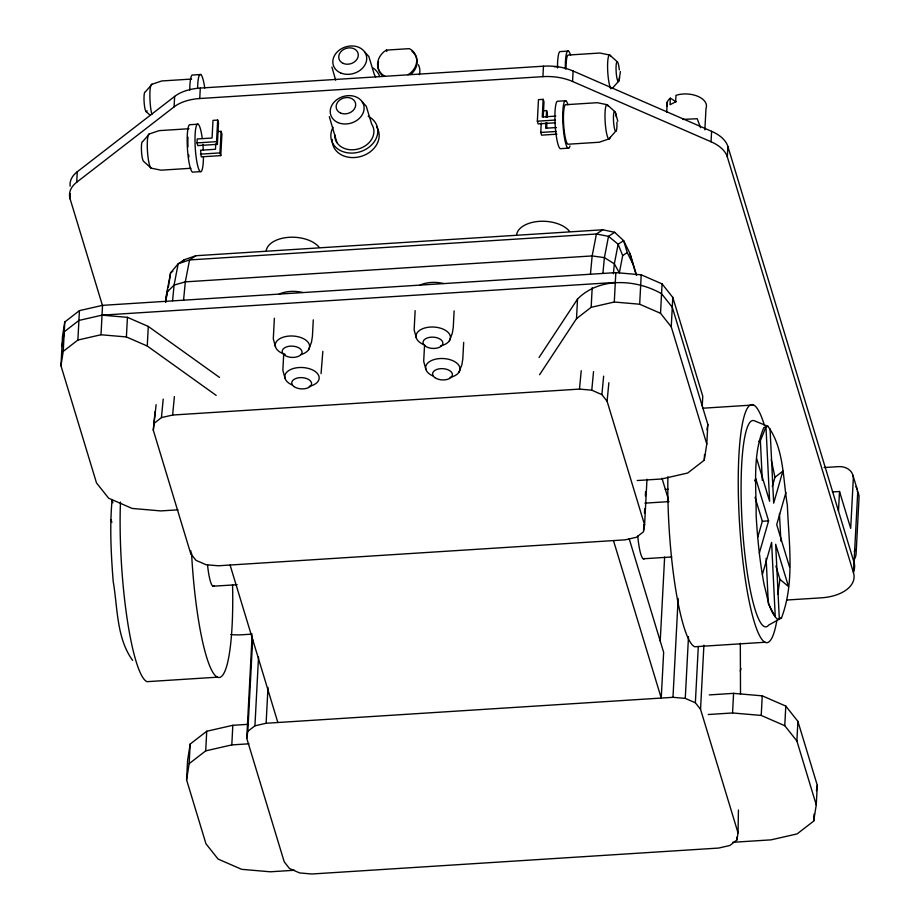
<?xml version="1.0" encoding="UTF-8"?>
<svg xmlns="http://www.w3.org/2000/svg" width="920" height="920" viewBox="0 0 920 920"><rect width="100%" height="100%" fill="white"/><g stroke="black" fill="none" stroke-linecap="round" stroke-linejoin="round"><path stroke-width="1.38" d="M252.114 635.662L246.744 738.254L284.222 861.833L289.443 868.468L299.552 872.919L311.846 874L718.704 848.056L729.882 845.48L736.954 839.925L737.012 837.062M736.954 839.925L738.035 832.899L738.438 810.014M740.508 694.14L740.312 643.264M178.008 509.818L160.827 510.922L132.158 508.438L108.617 498.191L96.496 482.908L60.961 365.746L62.502 336.341L64.768 321.977L79.43 310.638L102.545 305.348L615.825 272.619L641.217 274.815L662.067 283.889L672.796 297.424L702.765 396.221L702.247 406.019M102.58 305.911L70.104 198.858L70.368 193.625M60.961 365.746L63.227 351.382L64.768 321.977M70.104 198.858A39.744 22.574 3 0 1 76.728 182.217L77.28 171.764L174.627 96.427A39.744 22.574 3 0 1 200.295 88.067L543.444 66.194A39.744 22.574 3 0 1 573.114 71.012L711.597 131.307A39.744 22.574 3 0 1 727.881 146.487L854.047 562.384A39.744 22.574 3 0 1 853.679 571.182M63.227 351.382L77.889 340.043L79.43 310.638M77.889 340.043L101.004 334.753L102.545 305.348M216.165 395.37L147.257 346.023L126.396 336.95L127.431 317.342L102.039 315.157L78.913 320.436L64.262 331.775L61.985 346.138M147.257 346.023L148.281 326.428L127.431 317.342M76.728 182.217L174.087 106.881L174.627 96.427M196.995 142.899L197.202 138.977L212.06 138.034L212.992 120.382L217.683 120.083L218.5 122.785L217.373 144.348L197.811 145.601L196.995 142.899L216.556 141.657L217.373 144.348M174.087 106.881A39.744 22.574 3 0 1 199.743 98.532L200.295 88.067M217.568 131.56L221.099 131.341L221.915 134.032L220.788 155.606L201.227 156.848L200.606 150.224L215.475 149.281L215.763 143.853M646.978 479.239L644.586 524.837L643.494 531.783L636.398 537.268L625.209 539.833L218.35 565.777L206.057 564.719L195.971 560.326L190.773 553.771L190.923 550.919M216.556 141.657L217.683 120.083M294.48 870.251L270.296 871.792L241.626 869.319L218.086 859.061L205.965 843.778L186.587 779.884L187.611 760.288L190.175 744.061L206.724 731.262L232.829 725.293L248.549 724.293M220.788 155.606L219.96 152.904L221.099 131.341M186.587 779.884L189.14 763.669L190.175 744.061M189.14 763.669L205.7 750.869L206.724 731.262M205.7 750.869L231.805 744.901L232.829 725.293M246.744 738.254L247.836 731.308L252.643 639.538M274.378 318.228L273.298 338.859L275.494 346.863M247.836 731.308L254.932 725.822L258.531 656.995M283.716 353.855L282.854 370.357L285.039 378.361M254.932 725.822L266.121 723.258L267.996 687.458M313.283 319.861L312.421 336.363L311.5 342.159L308.579 349.715M322.839 351.359L321.057 373.658M415.138 310.626L414.138 329.877L416.323 337.881M424.557 344.873L423.694 361.376L425.879 369.38M454.123 310.879L453.261 327.382L452.341 333.178L449.42 340.733M463.68 342.378L462.806 358.88L461.897 364.676L458.965 372.232M554.933 122.831L538.165 123.901L537.349 121.198L538.476 99.636L543.168 99.337L543.996 102.028L543.214 116.966M199.743 98.532L542.903 76.647L543.444 66.194M556.945 134.171L541.581 135.148L540.764 132.445L541.259 123.015M543.168 99.337L542.248 116.978L555.76 116.115M545.939 122.797L545.663 128.225L556.473 127.535M546.227 117.369L546.583 110.584L543.064 110.802M546.618 128.213L546.905 122.785M547.193 117.357L547.4 113.287L546.583 110.584M786.807 600.024L821.203 597.839A39.744 22.574 3 0 0 853.495 572.838L727.341 156.94A39.744 22.574 3 0 0 711.056 141.772L572.562 81.477L573.114 71.012M539.58 374.739L576.506 318.653L577.53 299.058C599.426 276.897 636.007 279.174 661.549 293.698L672.279 307.234L707.825 424.396L706.79 443.992L704.237 460.218L687.688 473.018L661.583 478.986L637.238 480.539M576.506 318.653L591.157 307.315L592.192 287.707M591.157 307.315L614.284 302.024L615.825 272.619M706.79 443.992L671.255 326.83L660.525 313.294L639.676 304.221L641.217 274.815M643.563 530.357L643.862 524.618M644.46 513.141L644.69 508.841M645.369 495.937L645.587 491.636M666.712 112.102L667.241 102.097M676.211 101.867L670.369 98.175L670.024 104.707L675.636 101.867L675.981 95.335A19.872 11.281 3 0 1 698.038 96.416A19.872 11.281 3 0 1 705.996 108.399L704.869 129.846M660.525 313.294L662.067 283.889M671.255 326.83L672.796 297.424M660.226 641.079L664.631 557.094M667.54 501.584L667.759 497.306L661.974 478.216M266.121 723.258L672.98 697.314L678.155 598.494M711.056 141.772L711.597 131.307M738.035 832.899L700.545 709.32L695.359 702.776L685.262 698.383L688.494 636.72M704.237 460.218L704.524 454.606M695.359 702.776L698.28 646.852M727.341 156.94L727.881 146.487M700.545 709.32L703.904 645.196M708.262 714.518L732.55 712.966L733.585 693.358L762.243 695.842L785.795 706.088L797.904 721.372L817.282 785.266L816.258 804.873L813.694 821.088L797.145 833.888L771.04 839.856L732.63 842.306M816.258 804.873L796.881 740.968L784.76 725.696L761.219 715.438L762.243 695.842M784.76 725.696L785.795 706.088M796.881 740.968L797.904 721.372M813.694 821.088L814.062 814.085M838.488 511.094L839.511 491.487L832.37 491.947M853.495 572.838L857.67 493.12A15.904 12.822 -16.9 0 0 855.922 486.714M775.894 565.995L779.93 579.335L777.768 594.446M190.773 553.771L153.295 430.192L155.066 411.642M153.295 430.192L156.124 404.685M165.876 302.323L166.83 292.364L170.614 272.768L178.192 263.775L184.333 259.727L195.937 255.725L602.795 229.781L614.663 232.288L623.61 240.626L629.981 253.517L636.594 275.298M154.364 423.166L161.437 417.611L163.208 399.084M172.58 300.759L174.076 285.085L178.192 263.775L189.554 259.934L195.937 255.725M161.437 417.611L172.626 415.035L174.374 396.623M183.552 300.276L185.311 281.865L189.554 259.934L596.413 233.99L608.522 236.336L618.136 244.237L622.679 255.576L619.344 272.837L614.353 263.833L604.405 257.635L592.169 255.921L185.311 281.865L174.076 285.085L166.83 292.364L165.531 301.772L167.842 289.823M172.626 415.035L579.485 389.091L581.233 370.679M590.421 274.344L592.169 255.921L596.413 233.99L602.795 229.781M644.586 524.837L607.096 401.258L601.887 394.622L591.779 390.172L593.538 371.645M602.91 273.32L604.405 257.635L608.522 236.336L614.663 232.288M601.887 394.622L603.646 376.142M613.398 273.78L614.353 263.833L618.136 244.237L623.61 240.626L627.244 252.563L632.856 263.925L636.192 274.907M607.096 401.258L608.867 382.709M169.061 283.199L170.614 272.768L172.81 271.331M619.056 80.684L620.413 71.553M706.974 429.801L707.825 424.396M816.431 790.671L817.282 785.266M168.36 287.166L168.866 284.51M740.289 671.106L740.968 668.38M757.804 537.038L762.323 521.284L755.044 497.283M772.317 486.496L774.962 477.296L771.282 459.85M759.38 552.943L768.591 520.881L755.745 478.561L754.63 480.861M762.415 574.436L771.615 542.374L775.249 616.756L768.959 604.9M785.91 492.591L776.71 524.664L789.544 566.973M762.312 480.424L760.38 440.737L765.981 426.903L769.614 501.273L756.78 458.965M781.471 617.964C795.041 582.36 788.739 542.443 787.37 505.218C782.851 478.986 784.173 448.558 767.935 426.282L754.331 420.796A103.35 17.1 86.4 0 0 742.555 528.931A103.35 17.1 86.4 0 0 768.74 625.048L781.471 617.964L777.354 619.263C768.533 610.408 767.648 596.999 764.301 585.568C759.828 562.316 757.459 538.729 756.136 515.096C756.355 486.093 752.226 454.928 763.83 427.581L767.935 426.282M539.028 357.523L577.53 299.058M182.493 261.82L184.333 259.727M191.601 79.062L161.724 80.971L152.076 84.249L145.268 91.942A9.936 1.644 86.4 0 0 144.244 103.626A9.936 1.644 86.4 0 0 147.016 110.779M189.002 128.731L159.125 130.64L149.477 133.906L142.669 141.599A9.936 1.644 86.4 0 0 141.462 150.696A9.936 1.644 86.4 0 0 143.635 161.38L151.144 168.153L161.058 170.177L190.923 168.28M612.317 88.343L618.274 81.615M615.675 131.273L608.867 138.966L599.207 142.243L567.916 144.233A19.872 3.289 86.4 0 1 563.569 122.889A19.872 3.289 86.4 0 1 565.984 104.696L597.287 102.695L607.188 104.719L614.709 111.504M774.962 477.296L782.885 471.097L773.674 503.171L770.04 428.789M407.94 74.784L410.377 73.117A19.872 16.031 -16.9 0 0 411.596 50.014L409.308 48.645L386.377 50.105L383.928 51.773A19.872 16.031 -16.9 0 0 382.72 74.876L385.008 76.245M622.679 255.576L627.244 252.563M758.793 441.243L760.38 440.737M200.652 74.52L192.832 75.026A23.851 3.944 86.4 0 0 189.773 90.114M568.399 51.071L560.567 51.578A23.851 3.944 86.4 0 0 557.509 68.011M554.127 66.723L558.313 66.459M198.053 124.188L190.233 124.683A23.851 3.944 86.4 0 0 187.323 146.521A23.851 3.944 86.4 0 0 192.544 172.143L200.364 171.637M565.788 100.74L557.968 101.234A23.851 3.944 86.4 0 0 555.07 123.073A23.851 3.944 86.4 0 0 560.28 148.695L568.111 148.189M537.349 121.198L555.507 120.037M682.651 119.416L697.222 118.726L700.534 127.707M200.399 154.146L219.96 152.904M540.764 132.445L556.128 131.468M102.039 315.157L615.307 282.428M702.857 408.216L753.56 404.984M824.067 467.555L838.338 466.647A15.904 12.822 -16.9 0 1 853.3 478.722L850.701 528.379L839.511 491.487M665.309 489.394L668.184 489.21M644.897 503.148L669.081 501.607M762.323 521.284L768.591 520.881M212.992 586.224L237.176 584.683M643.333 558.785L671.784 556.968M252.23 634.11L242.202 634.754A39.744 22.574 3 0 1 230.862 634.547M217.43 677.178L147.016 681.674A119.243 19.734 86.4 0 1 120.462 502.067M765.13 642.252L694.715 646.748A119.243 19.734 86.4 0 1 667.897 476.79M709.297 694.91L733.585 693.358M231.805 744.901L248.952 743.808M614.284 302.024L639.676 304.221M101.004 334.753L126.396 336.95M672.98 697.314L685.262 698.383M732.55 712.966L761.219 715.438M579.485 389.091L591.779 390.172M148.281 326.428L219.523 377.43M779.93 579.335L788.509 586.58L775.675 544.26L779.309 618.643M617.308 61.835L609.799 55.062L599.886 53.026L568.594 55.027A19.872 3.289 86.4 0 0 566.041 68.885M146.234 111.711L149.994 115.103M364.815 52.141L368.839 56.522L374.302 74.52A19.872 16.031 -16.9 0 1 375.601 76.981M362.204 101.798L366.24 106.191L371.703 124.188A19.872 16.031 -16.9 0 1 358.57 148.89A19.872 16.031 -16.9 0 1 334.765 134.688M132.629 660.376C116.391 638.089 117.725 607.671 113.195 581.44C111.078 554.392 109.629 527.137 112.056 500.077L112.884 502.803M852.955 475.375L857.313 489.773M629.211 538.809L663.642 652.326L661.238 698.061L613.467 540.58M386.377 50.105L386.791 51.462M335.662 80.166L331.913 67.022M336.961 142.68L329.314 116.679M230.08 565.029L277.851 722.51M111.032 519.673L111.86 522.41M629.981 253.517L632.856 263.925M615.618 113.218L617.803 121.221M779.447 513.486L780.896 541.121M766.119 558.359L768.327 603.716M411.999 51.359A19.872 16.031 -16.9 0 1 410.791 74.462M383.134 76.234A19.872 16.031 -16.9 0 1 378.546 61.824M418.381 64.757A19.872 16.031 -16.9 0 1 419.313 74.761M667.057 106.49A19.872 11.281 3 0 1 670.369 98.175M854.726 549.32A15.904 12.822 -16.9 0 1 854.369 551.609M853.656 560.487A15.904 12.822 -16.9 0 0 856.094 553.817L859.038 497.616A15.904 12.822 -16.9 0 0 857.279 491.211M516.591 234.703A27.83 15.801 3 0 1 539.511 221.34A27.83 15.801 3 0 1 569.503 231.334M266.214 250.665A27.83 15.801 3 0 1 289.133 237.302A27.83 15.801 3 0 1 319.125 247.296M376.533 126.834A23.851 19.228 -16.9 0 1 360.778 156.48A23.851 19.228 -16.9 0 1 332.223 139.438M368.184 116.288A23.851 19.228 -16.9 0 1 374.152 141.933A23.851 19.228 -16.9 0 1 343.01 151.673A23.851 19.228 -16.9 0 1 333.063 127.27M203.435 156.538A23.851 3.944 86.4 0 1 198.099 167.244A23.851 3.944 86.4 0 1 195.546 129.651A23.851 3.944 86.4 0 1 202.147 137.689M202.894 144.29A23.851 3.944 86.4 0 1 203.274 149.799M151.144 168.153A17.215 2.852 86.4 0 1 147.384 149.672A17.215 2.852 86.4 0 1 149.477 133.906M188.933 156.94A19.872 3.289 86.4 0 1 188.634 154.571M188.002 146.843A19.872 3.289 86.4 0 1 187.979 137.16M616.883 122.176A9.936 1.644 86.4 0 1 615.066 130.41A9.936 1.644 86.4 0 1 613.582 114.436A9.936 1.644 86.4 0 1 616.411 117.127M610.213 137.356A17.215 2.852 86.4 0 1 605.176 121.969A17.215 2.852 86.4 0 1 608.246 106.237M569.986 145.958A23.851 3.944 86.4 0 1 562.89 122.578A23.851 3.944 86.4 0 1 567.973 104.857M420.129 285.016A23.851 13.547 3 0 1 443.601 283.521M423.372 344.459A17.215 9.775 3 0 1 421.13 329.44A17.215 9.775 3 0 1 447.373 331.706A17.215 9.775 3 0 1 440.507 345.931M279.289 293.998A23.851 13.547 3 0 1 302.76 292.502M285.165 354.395A17.215 9.775 3 0 1 278.633 339.457A17.215 9.775 3 0 1 305.279 339.733A17.215 9.775 3 0 1 301.024 354.556M432.929 375.958A17.215 9.775 3 0 1 430.686 360.939A17.215 9.775 3 0 1 456.929 363.204A17.215 9.775 3 0 1 450.064 377.43M292.1 384.928A17.215 9.775 3 0 1 289.846 369.921A17.215 9.775 3 0 1 316.089 372.186A17.215 9.775 3 0 1 309.223 386.411M373.163 68.022A23.851 19.228 -16.9 0 1 379.661 76.544M197.605 88.32A23.851 3.944 86.4 0 1 200.307 74.451A23.851 3.944 86.4 0 1 204.746 88.021M151.869 114.448A17.215 2.852 86.4 0 1 149.868 94.794A17.215 2.852 86.4 0 1 152.076 84.249M619.494 77.349A9.936 1.644 86.4 0 1 616.94 78.154A9.936 1.644 86.4 0 1 616.526 62.767A9.936 1.644 86.4 0 1 619.298 69.931M610.949 88.814A17.215 2.852 86.4 0 1 607.58 66.436A17.215 2.852 86.4 0 1 610.857 56.568M565.351 68.862A23.851 3.944 86.4 0 1 570.584 55.2M542.903 76.647A39.744 22.574 3 0 1 572.562 81.477M70.161 186.185A39.744 22.574 3 0 1 77.28 171.764M232.564 584.775A119.243 19.734 86.4 0 1 216.338 676.499A119.243 19.734 86.4 0 1 191.567 553.311M214.176 585.856A27.83 4.6 86.4 0 1 207.552 564.995M776.825 620.551A119.243 19.734 86.4 0 1 749.627 603.451A119.243 19.734 86.4 0 1 739.599 445.211A119.243 19.734 86.4 0 1 764.485 425.592M644.506 558.417A27.83 4.6 86.4 0 1 637.755 536.141M340.653 113.079A9.936 8.015 -16.9 0 0 355.695 105.075A9.936 8.015 -16.9 0 0 341.4 98.934A9.936 8.015 -16.9 0 0 340.653 113.079M338.054 122.601A17.215 13.88 -16.9 0 0 364.101 108.732A17.215 13.88 -16.9 0 0 339.342 98.095A17.215 13.88 -16.9 0 0 338.054 122.601M425.339 346.138A9.936 5.646 3 0 0 442.278 345.058A9.936 5.646 3 0 0 431.25 337.157A9.936 5.646 3 0 0 425.339 346.138M284.498 355.12A9.936 5.646 3 0 0 301.438 354.039A9.936 5.646 3 0 0 290.409 346.138A9.936 5.646 3 0 0 284.498 355.12M434.895 377.637A9.936 5.646 3 0 0 451.835 376.556A9.936 5.646 3 0 0 440.806 368.655A9.936 5.646 3 0 0 434.895 377.637M294.055 386.607A9.936 5.646 3 0 0 310.994 385.537A9.936 5.646 3 0 0 299.966 377.637A9.936 5.646 3 0 0 294.055 386.607M343.252 63.422A9.936 8.015 -16.9 0 0 358.294 55.407A9.936 8.015 -16.9 0 0 343.999 49.266A9.936 8.015 -16.9 0 0 343.252 63.422M340.653 72.944A17.215 13.88 -16.9 0 0 366.712 59.064A17.215 13.88 -16.9 0 0 341.941 48.438A17.215 13.88 -16.9 0 0 340.653 72.944"/></g></svg>
